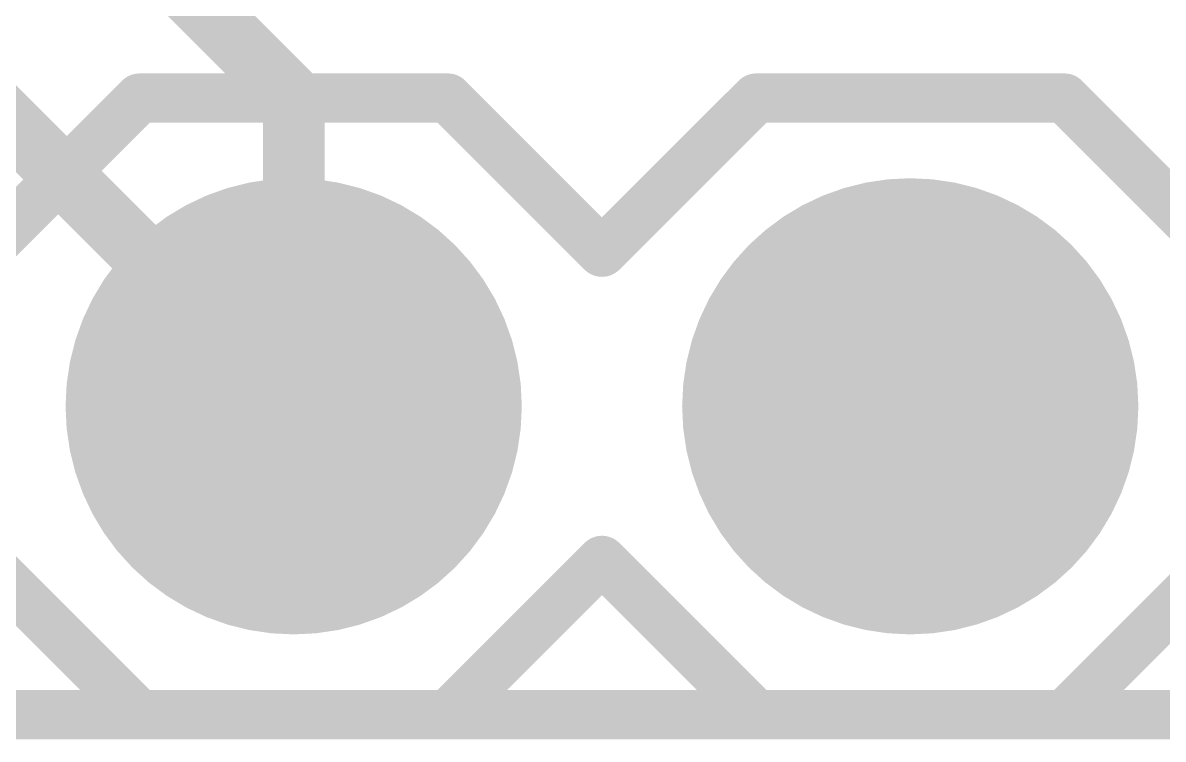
# Model space of a CAD drawing. Extents: x -0.1 to 25.5, y -0.1 to 14.1.
# Drawn here: x 15.394 to 20.092, y -0.102 to 2.85 of the extents above; entities that cross this region are included whole.
import ezdxf

# ---------------------------------------------------------------- set-up
doc = ezdxf.new("R2010")
doc.units = 0
for name, color, linetype in [('1', 12, 'CONTINUOUS'), ('16', 132, 'CONTINUOUS'), ('17', 110, 'CONTINUOUS'), ('20', 53, 'CONTINUOUS'), ('21', 41, 'CONTINUOUS'), ('51', 53, 'CONTINUOUS')]:
    doc.layers.add(name, color=color, linetype=linetype)

# ---------------------------------------------------------------- blocks, each defined once
blk = doc.blocks.new('RECT')
blk.add_solid([(-0.5, -0.5), (0.5, -0.5), (-0.5, 0.5), (0.5, 0.5)])
blk = doc.blocks.new('ROUNDP')
at = {"const_width": 0.5}
blk.add_lwpolyline([(0, -0.25, 1), (0, 0.25, 1), (0, -0.25)], format="xyb", dxfattribs=at)

msp = doc.modelspace()

# ---------------------------------------------------------------- linework, layer by layer
at = {"layer": '1', "const_width": 0.254}
for points in [[(16.51, 2.54), (15.24, 3.81)], [(16.51, 1.27), (16.51, 2.54)]]:
    msp.add_lwpolyline(points, dxfattribs=at)
at = {"layer": '1', "const_width": 0.127}
for points in [[(16.5735, 2.54, 1), (16.4465, 2.54)], [(16.4651, 2.4951, 1), (16.5549, 2.5849)], [(16.4465, 1.27, 1), (16.5735, 1.27)]]:
    msp.add_lwpolyline(points, format="xyb", dxfattribs=at)
at = {"layer": '16'}
for points, const_width in [([(12.7, 5.08), (16.51, 1.27)], 0.254), ([(25.4, 0), (0, 0)], 0.2032)]:
    msp.add_lwpolyline(points, dxfattribs=dict(at, const_width=const_width))
at = {"layer": '16', "const_width": 0.127}
msp.add_lwpolyline([(16.4651, 1.2251, 1), (16.5549, 1.3149)], format="xyb", dxfattribs=at)
at = {"layer": '20', "const_width": 0.2032}
msp.add_lwpolyline([(0, 0), (25.4, 0)], dxfattribs=at)
at = {"layer": '21', "const_width": 0.2032}
for points in [[(15.875, 2.54), (15.24, 1.905)], [(15.875, 2.54), (17.145, 2.54)], [(17.145, 2.54), (17.78, 1.905)], [(18.415, 2.54), (17.78, 1.905)], [(18.415, 2.54), (19.685, 2.54)], [(19.685, 2.54), (20.32, 1.905)], [(15.24, 0.635), (15.875, 0)], [(17.78, 0.635), (17.145, 0)], [(17.78, 0.635), (18.415, 0)], [(20.32, 0.635), (19.685, 0)], [(17.145, 0), (15.875, 0)], [(19.685, 0), (18.415, 0)]]:
    msp.add_lwpolyline(points, dxfattribs=at)
at = {"layer": '21', "const_width": 0.1016}
for points in [[(15.875, 2.5908, 1), (15.875, 2.4892)], [(15.9109, 2.5041, 1), (15.8391, 2.5759)], [(17.1809, 2.5759, 1), (17.1091, 2.5041)], [(17.145, 2.4892, 1), (17.145, 2.5908)], [(18.415, 2.5908, 1), (18.415, 2.4892)], [(18.4509, 2.5041, 1), (18.3791, 2.5759)], [(19.7209, 2.5759, 1), (19.6491, 2.5041)], [(19.685, 2.4892, 1), (19.685, 2.5908)], [(17.7441, 1.9409, 1), (17.8159, 1.8691)], [(17.7441, 1.8691, 1), (17.8159, 1.9409)], [(17.8159, 0.6709, 1), (17.7441, 0.5991)], [(17.8159, 0.5991, 1), (17.7441, 0.6709)], [(15.875, 0.0508, 1), (15.875, -0.0508)], [(17.145, -0.0508, 1), (17.145, 0.0508)], [(18.415, 0.0508, 1), (18.415, -0.0508)], [(19.685, -0.0508, 1), (19.685, 0.0508)], [(15.8391, -0.0359, 1), (15.9109, 0.0359)], [(17.1091, 0.0359, 1), (17.1809, -0.0359)], [(18.3791, -0.0359, 1), (18.4509, 0.0359)], [(19.6491, 0.0359, 1), (19.7209, -0.0359)]]:
    msp.add_lwpolyline(points, format="xyb", dxfattribs=at)

# ---------------------------------------------------------------- block references
at = {"layer": '17', "xscale": 1.8796, "yscale": 1.8796, "rotation": 90}
for p in [(16.51, 1.27), (16.51, 1.27), (19.05, 1.27), (19.05, 1.27)]:
    msp.add_blockref('ROUNDP', p, dxfattribs=at)
at = {"layer": '51', "xscale": 0.508, "yscale": 0.508}
for p in [(16.51, 1.27), (19.05, 1.27)]:
    msp.add_blockref('RECT', p, dxfattribs=at)

doc.saveas('drawing.dxf')
